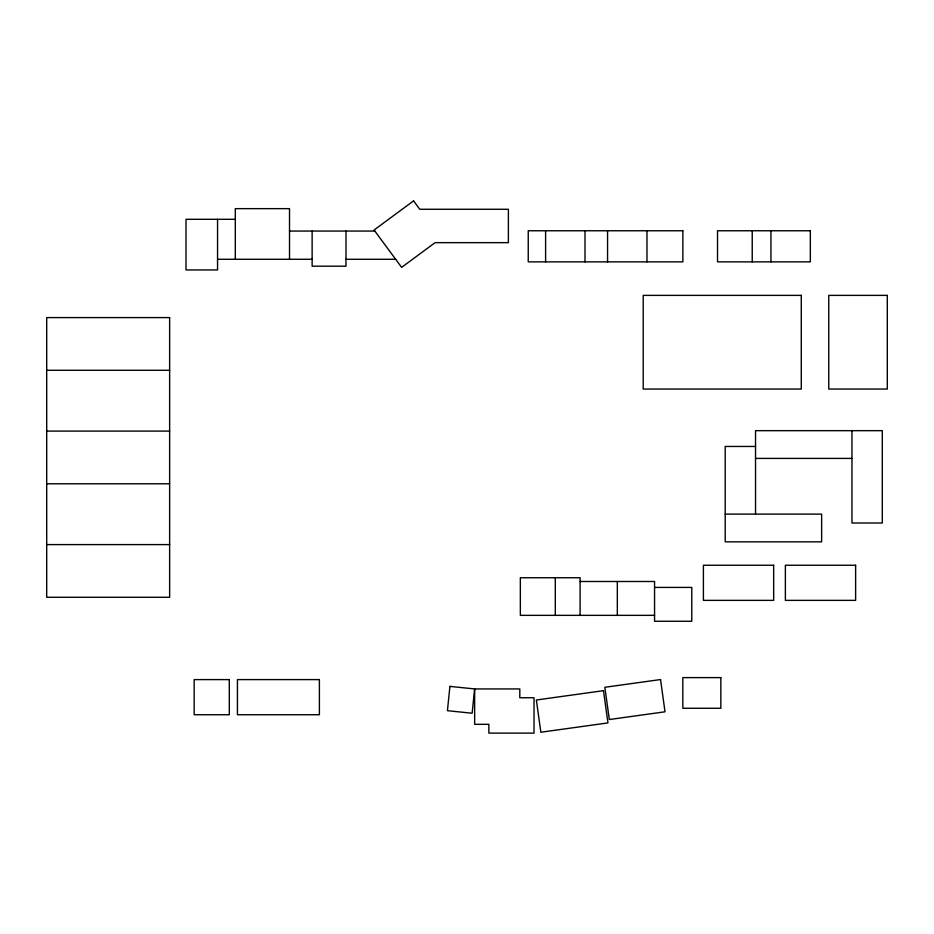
<?xml version="1.0" encoding="UTF-8"?>
<svg xmlns="http://www.w3.org/2000/svg" width="934" height="934" viewBox="0 0 934 934"><rect width="100%" height="100%" fill="white"/><g stroke="black" fill="none" stroke-linecap="round" stroke-linejoin="round"><path stroke-width="1.4" d="M235.31 219.303L185.994 219.303L185.994 269.938L217.552 269.938L217.552 219.303M289.517 231.06L374.826 231.06M217.552 259.278L312.131 259.278M345.989 259.278L395.666 259.278M46.7 370.284L169.638 370.284M46.7 431.088L169.638 431.088M755.536 446.452L725.204 446.452L725.204 541.837L821.64 541.837L821.64 514.109L725.204 514.109M755.536 458.407L851.971 458.407M46.7 483.777L169.638 483.777M46.7 544.592L169.638 544.592M580.107 581.497L654.559 581.497L654.559 621.262L691.779 621.262L691.779 587.416L654.559 587.416M654.559 615.343L520.343 615.343L520.343 577.737L580.107 577.737L580.107 615.343M851.971 430.667L851.971 523.005L882.291 523.005L882.291 430.667L755.536 430.667L755.536 514.109M770.935 230.756L770.935 261.87M752.232 230.756L752.232 261.87M646.97 230.756L646.97 261.87M617.327 581.497L617.327 615.343M607.567 230.756L607.567 261.87M585.011 230.756L585.011 261.87M555.298 577.737L555.298 615.343M545.608 230.756L545.608 261.87M345.989 231.06L345.989 266.19L312.131 266.19L312.131 231.06M289.517 259.278L289.517 208.644L235.31 208.644L235.31 259.278M449.931 686.397L447.421 710.681L472.137 713.237L474.647 688.942L519.806 688.942L519.806 697.733L534.026 697.733L534.026 733.12L488.856 733.12L488.856 724.329L474.647 724.329L474.647 688.942L449.931 686.397M413.564 200.88L374.067 230.033L401.632 267.358L435.092 242.653L508.388 242.653L508.388 209.274L419.763 209.274L413.564 200.88M660.536 679.555L604.847 687.284L609.318 719.53L665.02 711.801L660.536 679.555M603.481 690.67L536.373 699.986L540.844 732.233L607.952 722.916L603.481 690.67M682.859 230.756L528.247 230.756L528.247 261.87L682.859 261.87L682.859 230.756M810.338 230.756L717.522 230.756L717.522 261.87L810.338 261.87L810.338 230.756M801.279 295.377L643.211 295.377L643.211 389.046L801.279 389.046L801.279 295.377M887.3 295.377L828.762 295.377L828.762 389.046L887.3 389.046L887.3 295.377M169.638 317.595L46.7 317.595L46.7 597.281L169.638 597.281L169.638 317.595M773.667 565.245L703.407 565.245L703.407 600.364L773.667 600.364L773.667 565.245M855.626 565.245L785.377 565.245L785.377 600.364L855.626 600.364L855.626 565.245M720.85 677.617L682.824 677.617L682.824 708.264L720.85 708.264L720.85 677.617M229.297 679.602L194.167 679.602L194.167 714.732L229.297 714.732L229.297 679.602M319.393 679.602L237.434 679.602L237.434 714.732L319.393 714.732L319.393 679.602"/></g></svg>
